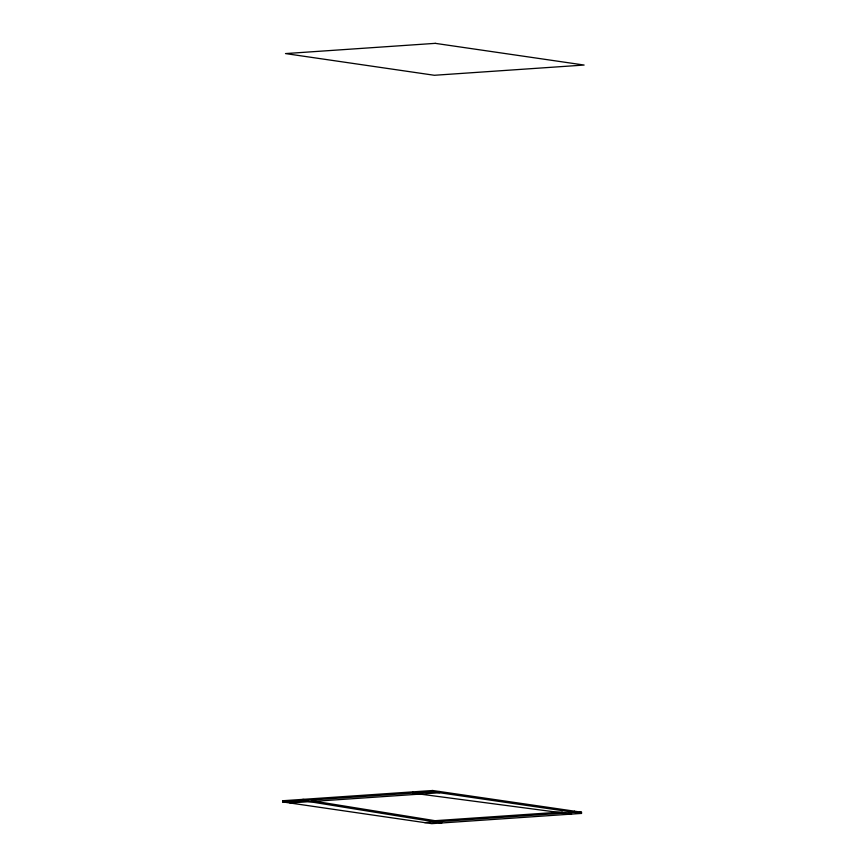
<?xml version="1.0" encoding="UTF-8"?>
<svg xmlns="http://www.w3.org/2000/svg" width="867" height="867" viewBox="0 0 867 867"><rect width="100%" height="100%" fill="white"/><g stroke="black" fill="none" stroke-linecap="round" stroke-linejoin="round"><path stroke-width="1.3" d="M282.88 801.953L282.88 800.729L432.709 790.509L581.519 812.206L581.508 813.419L431.755 823.65L282.88 801.953L302.843 800.588L439.612 822.653L441.737 822.967L441.747 821.753M282.956 800.74L282.956 801.964L432.709 791.734L581.508 813.419L574.409 812.39L424.667 822.62M302.843 800.588L302.854 799.363L304.978 799.677M571.516 814.102L414.794 793.392L412.659 793.088L412.67 791.864M432.633 791.723L432.633 790.498L432.709 791.734L412.659 793.088M574.409 812.39L574.409 811.165M437.022 791.723L439.721 791.538L439.721 792.752L289.968 802.983M434.118 820.756L562.271 812M579.015 812.368L581.519 812.206M311.643 800.75L436.957 821.006M435.245 43.35L285.492 53.581L434.367 75.277L584.12 65.047L435.245 43.35"/></g></svg>
